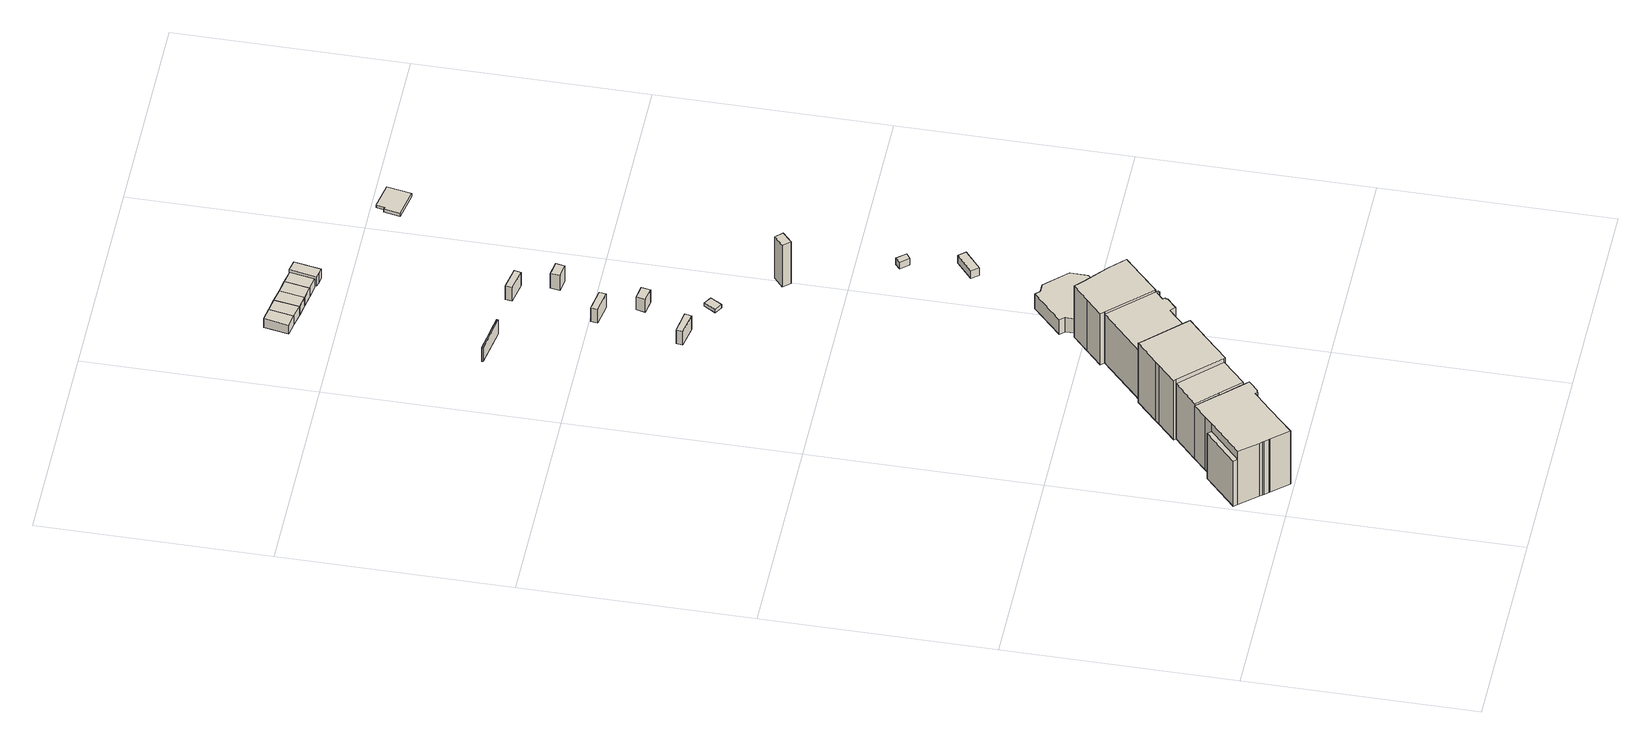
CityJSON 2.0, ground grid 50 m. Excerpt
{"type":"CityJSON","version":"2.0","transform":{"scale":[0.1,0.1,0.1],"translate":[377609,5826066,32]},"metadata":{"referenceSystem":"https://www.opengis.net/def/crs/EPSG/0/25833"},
"CityObjects":{
"building1":{"type":"Building","attributes":{"name":"Soziale-Fachschulen","Gemeindeschluessel":"11000005","function":"31001_3022"},"address":[{"country":"Germany","locality":"Berlin","thoroughfareNumber":"26 (45)","thoroughfareName":"Schönwalder Allee"}],"children":["building1-1","building1-2","building1-3","building1-4"]},
"building1-1":{"type":"BuildingPart","attributes":{"BezugspunktDach":"2200","measuredHeight":17.61,"storeysAboveGround":3},"parents":["building1"],"geometry":[{"type":"MultiSurface","lod":"1","boundaries":[[[0,1,2,3,4,5,6,7,8,9,10,11,12,13,14,15,16,17,18,19]],[[20,21,22,23,24,25,26,27,28,29,30,31,32,33,34,35,36,37,38,39]],[[40,41,39,19,18]],[[21,20,18,17]],[[22,21,17,16]],[[42,43,23]],[[25,24,14,13]],[[26,25,13,12]],[[27,26,12,11]],[[28,27,11,10]],[[29,28,10,9]],[[30,29,9,8]],[[31,30,8,7]],[[32,31,7,6]],[[33,32,6,5]],[[34,33,5,4]],[[35,34,4,3]],[[36,35,3,2]],[[37,36,2,1]],[[38,37,1,0]],[[39,38,0,19]],[[20,39,41,40]],[[23,43,44,15]],[[22,16,44,43,42]],[[23,15,14,24]]]}]},
"building1-2":{"type":"BuildingPart","attributes":{"BezugspunktDach":"2200","measuredHeight":12.47,"storeysAboveGround":3},"parents":["building1"],"geometry":[{"type":"Solid","lod":"1","boundaries":[[[[41,40,45,46]],[[47,20,39,48]],[[47,48,46,45]],[[20,47,45,40]],[[48,39,41,46]],[[39,20,40,41]]]]}]},
"building1-3":{"type":"BuildingPart","attributes":{"BezugspunktDach":"2200","measuredHeight":16.93,"storeysAboveGround":3},"parents":["building1"],"geometry":[{"type":"MultiSurface","lod":"1","boundaries":[[[49,50,51,52,53,54]],[[55,56,57,24,43,22]],[[55,22,54,53]],[[56,55,53,52]],[[57,56,52,51]],[[24,57,51,50]],[[44,15,14,50,49]],[[43,24,23]],[[22,43,49,54],[22,16,44,43]],[[43,23,15,44]],[[23,24,14,15]],[[44,16,22,43]]]}]},
"building1-4":{"type":"BuildingPart","attributes":{"BezugspunktDach":"2200","measuredHeight":19.14,"storeysAboveGround":3},"parents":["building1"],"geometry":[{"type":"Solid","lod":"1","boundaries":[[[[58,59,60,61,62,63,64,65,66,67,68]],[[69,70,71,72,73,74,75,76,57,55,77]],[[69,77,68,67]],[[70,69,67,66]],[[71,70,66,65]],[[72,71,65,64]],[[73,72,64,63]],[[74,73,63,62]],[[75,74,62,61]],[[76,75,61,60]],[[57,76,60,59]],[[55,57,59,58]],[[77,55,58,68]]]]}]},
"building2":{"type":"Building","attributes":{"name":"Janusz-Korczak-Haus","Gemeindeschluessel":"11000005","function":"31001_3022"},"address":[{"country":"Germany","locality":"Berlin","thoroughfareNumber":"26 (51)","thoroughfareName":"Schönwalder Allee"}],"children":["building2-1","building2-2","building2-3"]},
"building2-1":{"type":"BuildingPart","attributes":{"BezugspunktDach":"2200","measuredHeight":15.66,"storeysAboveGround":3},"parents":["building2"],"geometry":[{"type":"Solid","lod":"1","boundaries":[[[[78,79,80,81,82,83,84,85,86,87,88,89,90,91,92,93,94,95]],[[96,97,98,99,100,101,102,103,104,105,106,107,108,109,110,111,112,113]],[[96,113,95,94]],[[97,96,94,93]],[[98,97,93,92]],[[99,98,92,91]],[[101,100,90,89]],[[102,101,89,88]],[[103,102,88,87]],[[104,103,87,86]],[[105,104,86,85]],[[106,105,85,84]],[[107,106,84,83]],[[108,107,83,82]],[[109,108,82,81]],[[110,109,81,80]],[[111,110,80,79]],[[112,111,79,78]],[[113,112,78,95]],[[100,99,91,90]]]]}]},
"building2-2":{"type":"BuildingPart","attributes":{"BezugspunktDach":"2200","measuredHeight":16.31,"storeysAboveGround":3},"parents":["building2"],"geometry":[{"type":"MultiSurface","lod":"1","boundaries":[[[114,115,116,117,118,119,120,121,122,123]],[[124,125,126,127,128,129,100,97,96,130]],[[124,130,123,122]],[[125,124,122,121]],[[126,125,121,120]],[[127,131,132,133,120,119]],[[128,127,119,118]],[[129,128,118,117]],[[100,129,117,116]],[[97,99,91,90,116,115]],[[96,97,115,114]],[[130,96,114,123]],[[126,133,132,131,127]],[[100,90,91,99]]]}]},
"building2-3":{"type":"BuildingPart","attributes":{"BezugspunktDach":"2200","measuredHeight":4.01,"storeysAboveGround":3},"parents":["building2"],"geometry":[{"type":"MultiSurface","lod":"1","boundaries":[[[134,135,136,132,131,137,138,139,140,141,142,143,144]],[[145,146,147,148,149,150,151,152,153,154,155,156,157]],[[145,157,144,143]],[[146,145,143,142]],[[147,146,142,141]],[[148,147,141,140]],[[149,148,140,139]],[[150,149,139,138]],[[151,150,138,137]],[[152,151,137,131]],[[153,152,158,127,126,132]],[[154,153,132,136]],[[155,154,136,135]],[[156,155,135,134]],[[157,156,134,144]],[[131,132,126,127,158]]]}]},
"building3":{"type":"Building","attributes":{"Gemeindeschluessel":"11000005","BezugspunktDach":"2200","function":"51009_1610","measuredHeight":3.84,"storeysAboveGround":0},"address":[{"country":"Germany","locality":"Berlin"}],"geometry":[{"type":"Solid","lod":"1","boundaries":[[[[159,160,161,162]],[[163,164,165,166]],[[163,166,162,161]],[[164,163,161,160]],[[165,164,160,159]],[[166,165,159,162]]]]}]},
"building4":{"type":"Building","attributes":{"Gemeindeschluessel":"11000005","BezugspunktDach":"2200","function":"51009_1610","measuredHeight":3.85,"storeysAboveGround":0},"address":[{"country":"Germany","locality":"Berlin"}],"geometry":[{"type":"Solid","lod":"1","boundaries":[[[[167,168,169,170,171,172]],[[173,174,175,176,177,178]],[[173,178,172,171]],[[174,173,171,170]],[[175,174,170,169]],[[176,175,169,168]],[[177,176,168,167]],[[178,177,167,172]]]]}]},
"building5":{"type":"Building","attributes":{"Gemeindeschluessel":"11000005","BezugspunktDach":"2200","function":"31001_1000","measuredHeight":0.859,"storeysAboveGround":1},"address":[{"country":"Germany","locality":"Berlin","thoroughfareNumber":"26 (145)","thoroughfareName":"Schönwalder Allee"}],"geometry":[{"type":"Solid","lod":"1","boundaries":[[[[179,180,181,182]],[[183,184,185,186]],[[183,186,182,181]],[[184,183,181,180]],[[185,184,180,179]],[[186,185,179,182]]]]}]},
"building6":{"type":"Building","attributes":{"Gemeindeschluessel":"11000005","BezugspunktDach":"2200","function":"51009_1610","measuredHeight":3.77,"storeysAboveGround":0},"address":[{"country":"Germany","locality":"Berlin"}],"geometry":[{"type":"Solid","lod":"1","boundaries":[[[[187,188,189,190]],[[191,192,193,194]],[[191,194,190,189]],[[192,191,189,188]],[[193,192,188,187]],[[194,193,187,190]]]]}]},
"building7":{"type":"Building","attributes":{"Gemeindeschluessel":"11000005","BezugspunktDach":"2200","function":"31001_1000","measuredHeight":3.52,"storeysAboveGround":1},"address":[{"country":"Germany","locality":"Berlin","thoroughfareNumber":"26 (144)","thoroughfareName":"Schönwalder Allee"}],"geometry":[{"type":"Solid","lod":"1","boundaries":[[[[195,196,197,198]],[[199,200,201,202]],[[199,202,198,197]],[[200,199,197,196]],[[201,200,196,195]],[[202,201,195,198]]]]}]},
"building8":{"type":"Building","attributes":{"Gemeindeschluessel":"11000005","BezugspunktDach":"2200","function":"31001_2463","measuredHeight":2.43,"storeysAboveGround":1},"address":[{"country":"Germany","locality":"Berlin","thoroughfareNumber":"26 (120)","thoroughfareName":"Schönwalder Allee"}],"geometry":[{"type":"Solid","lod":"1","boundaries":[[[[203,204,205,206]],[[207,208,209,210]],[[207,210,206,205]],[[208,207,205,204]],[[209,208,204,203]],[[210,209,203,206]]]]}]},
"building9":{"type":"Building","attributes":{"Gemeindeschluessel":"11000005","BezugspunktDach":"2200","function":"31001_1000","measuredHeight":2.16,"storeysAboveGround":1},"address":[{"country":"Germany","locality":"Berlin","thoroughfareNumber":"26 (38)","thoroughfareName":"Schönwalder Allee"}],"geometry":[{"type":"Solid","lod":"1","boundaries":[[[[211,212,213,214]],[[215,216,217,218]],[[215,218,214,213]],[[216,215,213,212]],[[217,216,212,211]],[[218,217,211,214]]]]}]},
"building10":{"type":"Building","attributes":{"Gemeindeschluessel":"11000005","BezugspunktDach":"2200","function":"31001_1000","measuredHeight":11.47,"storeysAboveGround":1},"address":[{"country":"Germany","locality":"Berlin","thoroughfareNumber":"26 (146)","thoroughfareName":"Schönwalder Allee"}],"geometry":[{"type":"Solid","lod":"1","boundaries":[[[[219,220,221,222]],[[223,224,225,226]],[[223,226,222,221]],[[224,223,221,220]],[[225,224,220,219]],[[226,225,219,222]]]]}]},
"building11":{"type":"Building","attributes":{"Gemeindeschluessel":"11000005","BezugspunktDach":"2200","function":"31001_2463","measuredHeight":2.41,"storeysAboveGround":1},"address":[{"country":"Germany","locality":"Berlin","thoroughfareNumber":"26 (121)","thoroughfareName":"Schönwalder Allee"}],"geometry":[{"type":"Solid","lod":"1","boundaries":[[[[227,228,204,203]],[[208,229,230,209]],[[208,209,203,204]],[[229,208,204,228]],[[230,229,228,227]],[[209,230,227,203]]]]}]},
"building12":{"type":"Building","attributes":{"Gemeindeschluessel":"11000005","BezugspunktDach":"2200","function":"51009_1610","measuredHeight":3.73,"storeysAboveGround":0},"address":[{"country":"Germany","locality":"Berlin"}],"geometry":[{"type":"Solid","lod":"1","boundaries":[[[[231,232,233,234]],[[235,236,237,238]],[[235,238,234,233]],[[236,235,233,232]],[[237,236,232,231]],[[238,237,231,234]]]]}]},
"building13":{"type":"Building","attributes":{"Gemeindeschluessel":"11000005","BezugspunktDach":"2200","function":"51009_1610","measuredHeight":1.81,"storeysAboveGround":0},"address":[{"country":"Germany","locality":"Berlin"}],"geometry":[{"type":"Solid","lod":"1","boundaries":[[[[239,240,241,242]],[[243,244,245,246]],[[243,246,242,241]],[[244,243,241,240]],[[245,244,240,239]],[[246,245,239,242]]]]}]},
"building14":{"type":"Building","attributes":{"Gemeindeschluessel":"11000005","BezugspunktDach":"2200","function":"31001_2463","measuredHeight":2.42,"storeysAboveGround":1},"address":[{"country":"Germany","locality":"Berlin","thoroughfareNumber":"26 (139)","thoroughfareName":"Schönwalder Allee"}],"geometry":[{"type":"Solid","lod":"1","boundaries":[[[[247,248,228,227]],[[229,249,250,230]],[[229,230,227,228]],[[249,229,228,248]],[[250,249,248,247]],[[230,250,247,227]]]]}]},
"building15":{"type":"Building","attributes":{"Gemeindeschluessel":"11000005","BezugspunktDach":"2200","function":"31001_1000","measuredHeight":4.1,"storeysAboveGround":1},"address":[{"country":"Germany","locality":"Berlin","thoroughfareNumber":"26 (148)","thoroughfareName":"Schönwalder Allee"}],"geometry":[{"type":"Solid","lod":"1","boundaries":[[[[251,252,253,254]],[[255,256,257,258]],[[255,258,254,253]],[[256,255,253,252]],[[257,256,252,251]],[[258,257,251,254]]]]}]},
"building16":{"type":"Building","attributes":{"Gemeindeschluessel":"11000005","BezugspunktDach":"2200","function":"31001_2463","measuredHeight":2.42,"storeysAboveGround":1},"address":[{"country":"Germany","locality":"Berlin","thoroughfareNumber":"26 (140)","thoroughfareName":"Schönwalder Allee"}],"geometry":[{"type":"Solid","lod":"1","boundaries":[[[[259,260,248,247]],[[249,261,262,250]],[[249,250,247,248]],[[261,249,248,260]],[[262,261,260,259]],[[250,262,259,247]]]]}]},
"building17":{"type":"Building","attributes":{"Gemeindeschluessel":"11000005","BezugspunktDach":"2200","function":"31001_2463","measuredHeight":2.39,"storeysAboveGround":1},"address":[{"country":"Germany","locality":"Berlin","thoroughfareNumber":"26 (141)","thoroughfareName":"Schönwalder Allee"}],"geometry":[{"type":"Solid","lod":"1","boundaries":[[[[263,264,260,259]],[[261,265,266,262]],[[261,262,259,260]],[[265,261,260,264]],[[266,265,264,263]],[[262,266,263,259]]]]}]},
"building18":{"type":"Building","attributes":{"Gemeindeschluessel":"11000005","BezugspunktDach":"2200","function":"31001_2463","measuredHeight":2.84,"storeysAboveGround":1},"address":[{"country":"Germany","locality":"Berlin","thoroughfareNumber":"26 (142)","thoroughfareName":"Schönwalder Allee"}],"geometry":[{"type":"Solid","lod":"1","boundaries":[[[[267,268,269,270,271,272]],[[273,274,275,276,277,278]],[[273,278,272,271]],[[274,273,271,270]],[[275,274,270,269]],[[276,275,269,268]],[[277,276,268,267]],[[278,277,267,272]]]]}]},
"building19":{"type":"Building","attributes":{"Gemeindeschluessel":"11000005","BezugspunktDach":"2200","function":"31001_2621","measuredHeight":0.787,"storeysAboveGround":1},"address":[{"country":"Germany","locality":"Berlin","thoroughfareNumber":"26 (110)","thoroughfareName":"Schönwalder Allee"}],"geometry":[{"type":"Solid","lod":"1","boundaries":[[[[279,280,281,282,283,284]],[[285,286,287,288,289,290]],[[285,290,284,283]],[[286,285,283,282]],[[287,286,282,281]],[[288,287,281,280]],[[289,288,280,279]],[[290,289,279,284]]]]}]}
},
"vertices":[
[44,62,162],[48,57,162],[51,54,162],[58,45,162],[60,43,162],[91,7,162],[117,32,162],[169,81,162],[188,99,162],[193,94,162],[195,96,162],[198,96,162],[214,111,162],[220,117,162],[210,127,162],[171,168,162],[129,213,162],[101,186,162],[84,169,162],[11,101,162],[84,169,15],[101,186,15],[129,213,15],[171,168,15],[210,127,15],[220,117,15],[214,111,15],[198,96,15],[195,96,15],[193,94,15],[188,99,15],[169,81,15],[117,32,15],[91,7,15],[60,43,15],[58,45,15],[51,54,15],[48,57,15],[44,62,15],[11,101,15],[84,169,140],[11,101,140],[167,173,15],[170,170,15],[170,170,162],
[76,177,140],[4,109,140],[76,177,15],[4,109,15],
[170,170,168],[210,127,168],[262,177,168],[250,246,168],[181,261,168],[129,213,168],[181,261,15],[250,246,15],[262,177,15],
[181,261,179],[262,177,179],[264,175,179],[312,221,179],[360,266,179],[358,268,179],[277,353,179],[274,357,179],[225,311,179],[217,303,179],[177,265,179],[217,303,15],[225,311,15],[274,357,15],[277,353,15],[358,268,15],[360,266,15],[312,221,15],[264,175,15],[177,265,15],
[318,311,153],[358,268,153],[410,318,153],[420,307,153],[428,315,153],[442,328,153],[442,331,153],[445,333,153],[440,338,153],[456,353,153],[460,348,153],[463,351,153],[458,356,153],[455,360,153],[446,433,153],[375,445,153],[374,445,153],[277,353,153],[374,445,17],[375,445,17],[446,433,17],[455,360,17],[458,356,17],[463,351,17],[460,348,17],[456,353,17],[440,338,17],[445,333,17],[442,331,17],[442,328,17],[428,315,17],[420,307,17],[410,318,17],[358,268,17],[318,311,17],[277,353,17],
[374,445,159],[375,445,159],[458,356,159],[498,394,159],[537,431,159],[505,463,159],[455,505,159],[439,521,159],[403,487,159],[367,453,159],[403,487,17],[439,521,17],[455,505,17],[505,463,17],[537,431,17],[498,394,17],[367,453,17],[505,463,56],[455,505,56],[455,505,23],
[452,542,56],[452,522,56],[462,511,56],[524,481,56],[534,471,56],[584,519,56],[585,558,56],[539,606,56],[519,606,56],[509,616,56],[442,552,56],[509,616,16],[519,606,16],[539,606,16],[585,558,16],[584,519,16],[534,471,16],[524,481,16],[505,463,16],[455,505,16],[462,511,16],[452,522,16],[452,542,16],[442,552,16],[505,463,42],
[317,1290,55],[320,1305,55],[270,1313,55],[268,1299,55],[270,1313,17],[320,1305,17],[317,1290,17],[268,1299,17],
[231,1674,55],[232,1677,55],[198,1683,55],[173,1687,55],[144,1692,55],[144,1689,55],[144,1692,17],[173,1687,17],[198,1683,17],[232,1677,17],[231,1674,17],[144,1689,17],
[392,1242,26],[407,1267,26],[390,1278,26],[375,1252,26],[390,1278,17],[407,1267,17],[392,1242,17],[375,1252,17],
[349,1473,55],[351,1488,55],[302,1496,55],[300,1481,55],[302,1496,17],[351,1488,17],[349,1473,17],[300,1481,17],
[381,1387,52],[384,1407,52],[354,1412,52],[350,1392,52],[354,1412,17],[384,1407,17],[381,1387,17],[350,1392,17],
[188,2089,34],[198,2143,34],[169,2148,34],[159,2094,34],[169,2148,10],[198,2143,10],[188,2089,10],[159,2094,10],
[590,746,33],[631,781,33],[618,796,33],[577,761,33],[618,796,12],[631,781,12],[590,746,12],[577,761,12],
[492,1117,130],[515,1138,130],[501,1153,130],[478,1133,130],[501,1153,15],[515,1138,15],[492,1117,15],[478,1133,15],
[218,2083,34],[227,2138,34],[227,2138,10],[218,2083,10],
[380,1655,55],[383,1670,55],[334,1679,55],[332,1664,55],[334,1679,18],[383,1670,18],[380,1655,18],[332,1664,18],
[597,891,28],[609,900,28],[592,919,28],[581,909,28],[592,919,10],[609,900,10],[597,891,10],[581,909,10],
[247,2078,34],[257,2132,34],[257,2132,10],[247,2078,10],
[412,1570,58],[416,1590,58],[385,1595,58],[382,1574,58],[385,1595,17],[416,1590,17],[412,1570,17],[382,1574,17],
[276,2073,34],[286,2127,34],[286,2127,10],[276,2073,10],
[305,2068,34],[315,2122,34],[315,2122,10],[305,2068,10],
[321,2062,37],[333,2060,37],[344,2119,37],[332,2121,37],[320,2124,37],[309,2064,37],[320,2124,11],[332,2121,11],[344,2119,11],[333,2060,11],[321,2062,11],[309,2064,11],
[612,1925,16],[622,1979,16],[565,1990,16],[561,1971,16],[555,1972,16],[548,1937,16],[555,1972,8],[561,1971,8],[565,1990,8],[622,1979,8],[612,1925,8],[548,1937,8]
]}
